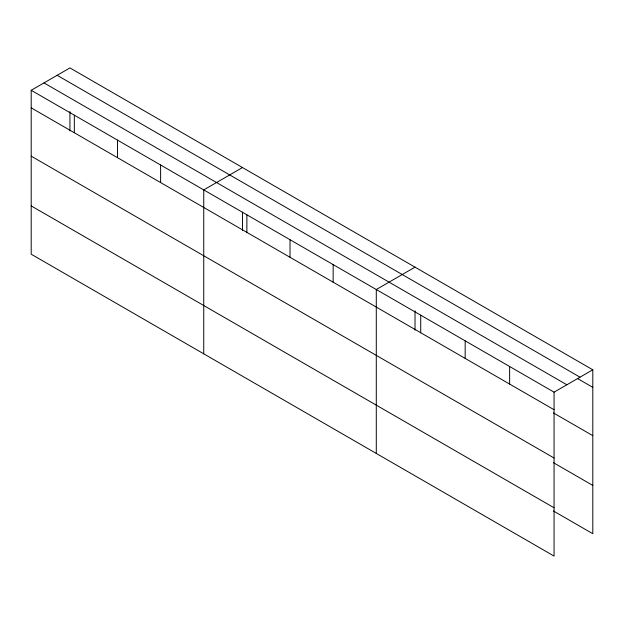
<?xml version="1.0" encoding="UTF-8"?>
<svg xmlns="http://www.w3.org/2000/svg" width="624" height="624" viewBox="0 0 624 624"><rect width="100%" height="100%" fill="white"/><g stroke="black" fill="none" stroke-linecap="round" stroke-linejoin="round"><path stroke-width="0.94" d="M31.2 90.285L554.065 392.161L554.065 556.078L31.2 254.202L31.2 90.285L69.935 67.922L592.8 369.798L592.8 533.715L553.387 510.955M242.479 167.544L203.744 189.907L203.744 353.824M415.022 267.158L376.288 289.52L376.288 453.437M554.065 392.161L592.8 369.798M57.151 75.301L580.016 377.177M577.707 378.643L592.8 387.356M43.984 82.906L566.849 384.782M31.2 107.851L554.065 409.726M553.387 412.901L592.8 435.653M31.2 156.148L554.065 458.016M553.387 462.665L592.8 485.417M31.2 205.904L554.065 507.78M509.621 366.499L509.621 384.064M465.176 340.844L465.176 358.402M420.732 315.182L420.732 332.748M415.022 310.807L415.022 330.119M333.154 264.623L333.154 282.181M290.02 239.717L290.02 257.275M246.878 214.812L246.878 232.37M242.479 212.152L242.479 230.506M160.61 165.001L160.61 182.567M117.476 140.096L117.476 157.661M74.334 115.19L74.334 132.756M69.935 111.563L69.935 130.884"/></g></svg>
